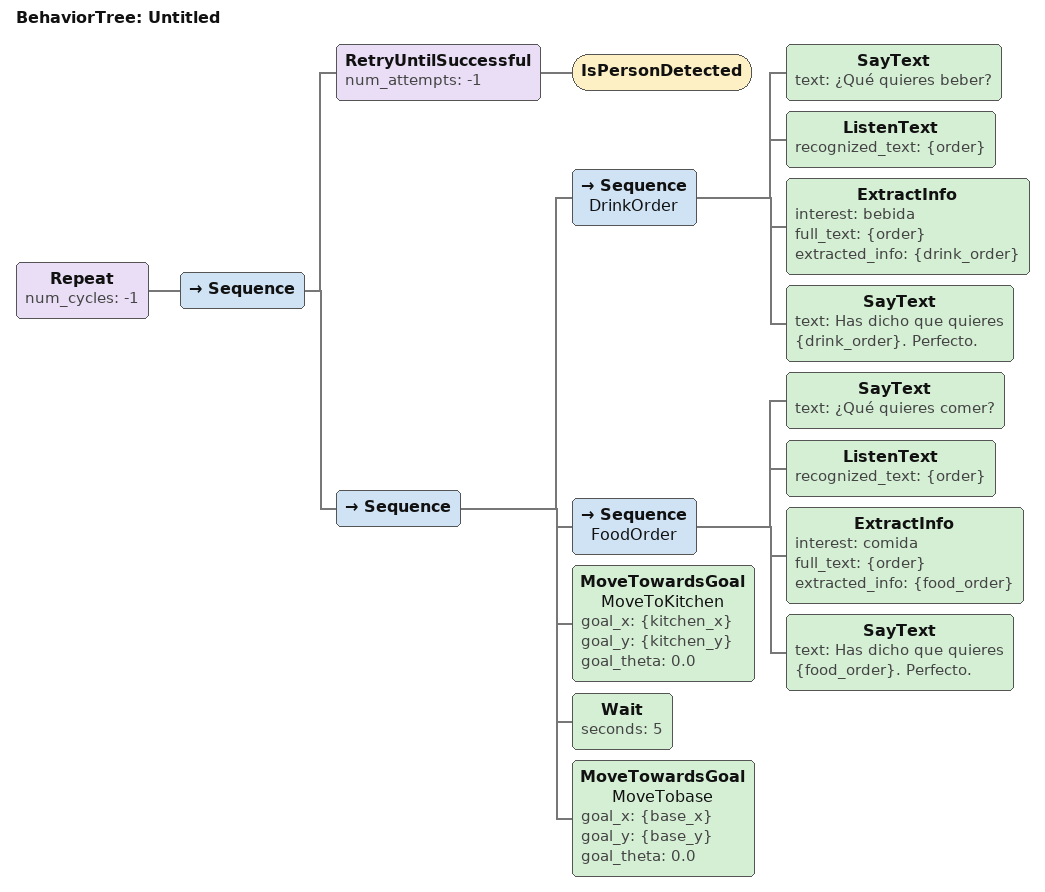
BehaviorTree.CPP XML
<?xml version="1.0" encoding="UTF-8"?>
<root BTCPP_format="4">
  <BehaviorTree ID="Untitled">
    <Repeat num_cycles="-1">
      <Sequence>
        <RetryUntilSuccessful num_attempts="-1">
          <IsPersonDetected/>
        </RetryUntilSuccessful>
        <Sequence>
          <Sequence name="DrinkOrder">
            <SayText text="¿Qué quieres beber?"/>
            <ListenText recognized_text="{order}"/>
            <ExtractInfo interest="bebida"
                         full_text="{order}"
                         extracted_info="{drink_order}"/>
            <SayText text="Has dicho que quieres {drink_order}. Perfecto."/>
          </Sequence>
          <Sequence name="FoodOrder">
            <SayText text="¿Qué quieres comer?"/>
            <ListenText recognized_text="{order}"/>
            <ExtractInfo interest="comida"
                         full_text="{order}"
                         extracted_info="{food_order}"/>
            <SayText text="Has dicho que quieres {food_order}. Perfecto."/>
          </Sequence>
          <MoveTowardsGoal name="MoveToKitchen"
                           goal_x="{kitchen_x}"
                           goal_y="{kitchen_y}"
                           goal_theta="0.0"/>
          <Wait seconds="5"/>
          <MoveTowardsGoal name="MoveTobase"
                           goal_x="{base_x}"
                           goal_y="{base_y}"
                           goal_theta="0.0"/>
        </Sequence>
      </Sequence>
    </Repeat>
  </BehaviorTree>

</root>
